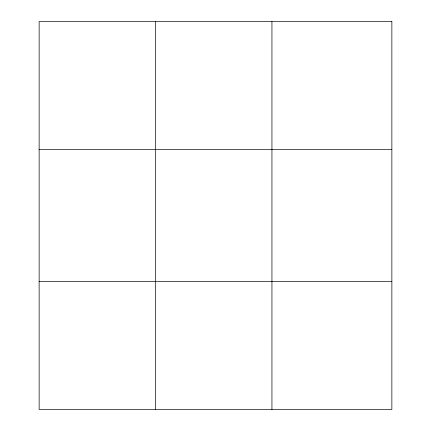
<?xml version="1.0" encoding="UTF-8"?>
<svg xmlns="http://www.w3.org/2000/svg" width="431" height="431" viewBox="0 0 431 431"><rect width="100%" height="100%" fill="white"/><g stroke="black" fill="none" stroke-linecap="round" stroke-linejoin="round"><path stroke-width="0.65" d="M155.537 409.45L155.537 21.55M271.939 409.45L271.939 21.55M39.135 149.557L391.865 149.557M39.135 281.443L391.865 281.443M391.865 21.55L391.865 409.45L39.135 409.45L39.135 21.55L391.865 21.55"/></g></svg>
